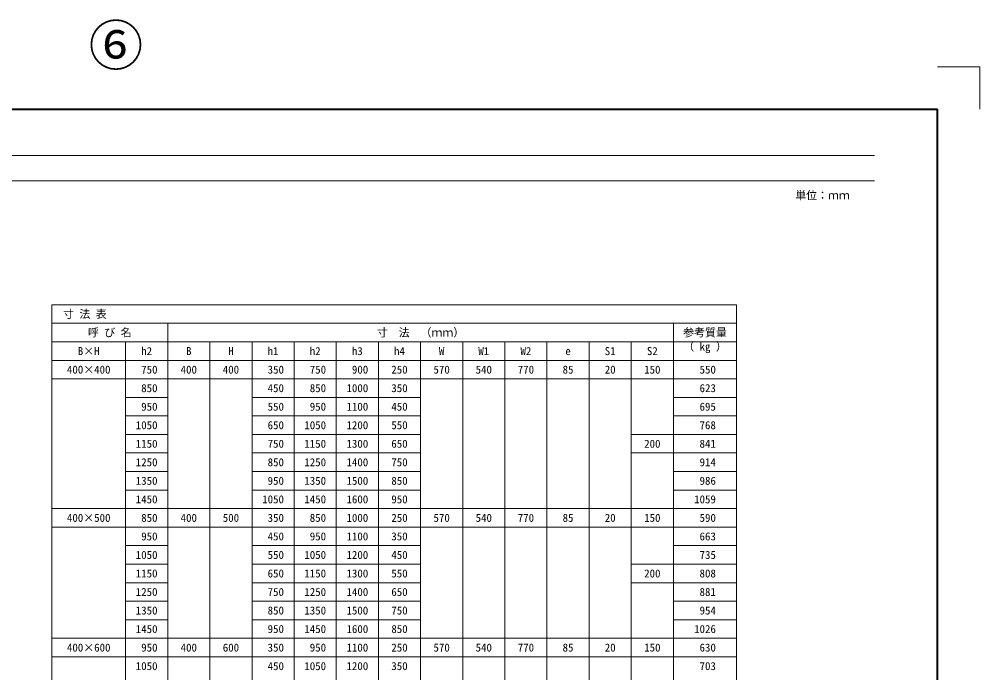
# Model space of a CAD drawing. Units: millimetres at full size; details may follow other scales. Extents: x 87398 to 114821, y -118528 to -105583.
# Drawn here: x 101173 to 105732, y -115465 to -112361 of the extents above; entities that cross this region are included whole.
import ezdxf
from ezdxf.enums import TextEntityAlignment as Align

# ---------------------------------------------------------------- set-up
doc = ezdxf.new("R2010")
doc.units = ezdxf.units.MM
doc.header["$LTSCALE"] = 25
doc.linetypes.add('USER1', pattern=[1.35, 0.75, -0.6])
for name, color, linetype, lineweight in [('Defpoints_2', 8, 'Continuous', 0), ('図枠', 7, 'Continuous', 5), ('寸法・材料表', 7, 'Continuous', 13), ('補助線', 8, 'USER1', 9)]:
    doc.layers.add(name, color=color, linetype=linetype, lineweight=lineweight)
doc.styles.add('ＭＳ ゴシック', font='')
doc.styles.get('ＭＳ ゴシック').set_extended_font_data('MS Gothic')

msp = doc.modelspace()

# ---------------------------------------------------------------- linework, layer by layer
at = {"layer": 'Defpoints_2', "color": 1, "lineweight": 13}
for p in [(105531.7, -112588.12), (105731.7, -112788.12)]:
    msp.add_line(p, (105731.7, -112588.12), dxfattribs=at)
at = {"layer": 'Defpoints_2'}
for p, q in [((101327.55, -113717.24), (104577.55, -113717.24)), ((101327.55, -113717.24), (101327.55, -113805.24)), ((104577.55, -113717.24), (104577.55, -113805.24)), ((104277.55, -113893.24), (104577.55, -113893.24)), ((101327.55, -114069.24), (101677.55, -114069.24)), ((101877.55, -114069.24), (102277.55, -114069.24)), ((103077.55, -114069.24), (104277.55, -114069.24)), ((104077.55, -114421.24), (104277.55, -114421.24)), ((101327.55, -114773.24), (101677.55, -114773.24)), ((101877.55, -114773.24), (102277.55, -114773.24)), ((103077.55, -114773.24), (104277.55, -114773.24)), ((104077.55, -115037.24), (104277.55, -115037.24)), ((101327.55, -115389.24), (101677.55, -115389.24)), ((101877.55, -115389.24), (102277.55, -115389.24)), ((103077.55, -115389.24), (104277.55, -115389.24))]:
    msp.add_line(p, q, dxfattribs=at)
at = {"layer": '図枠', "lineweight": 40}
for p in [(97731.7, -112788.12), (105531.7, -118328.12)]:
    msp.add_line(p, (105531.7, -112788.12), dxfattribs=at)
at = {"layer": '図枠', "lineweight": 13}
for p, q in [((98031.7, -113008.12), (105231.7, -113008.12)), ((98031.7, -113128.12), (105231.7, -113128.12))]:
    msp.add_line(p, q, dxfattribs=at)
at = {"layer": '寸法・材料表'}
for p, q in [((101327.55, -113805.24), (104577.55, -113805.24)), ((101327.55, -113805.24), (101327.55, -116621.24)), ((101877.55, -113805.24), (101877.55, -116621.24)), ((104277.55, -113805.24), (104277.55, -116621.24)), ((104577.55, -113805.24), (104577.55, -116621.24)), ((101327.55, -113893.24), (104277.55, -113893.24)), ((101677.55, -113893.24), (101677.55, -116621.24)), ((102077.55, -113893.24), (102077.55, -116621.24)), ((102277.55, -113893.24), (102277.55, -116621.24)), ((102477.55, -113893.24), (102477.55, -116621.24)), ((102677.55, -113893.24), (102677.55, -116621.24)), ((102877.55, -113893.24), (102877.55, -116621.24)), ((103077.55, -113893.24), (103077.55, -116621.24)), ((103277.55, -113893.24), (103277.55, -116621.24)), ((103477.55, -113893.24), (103477.55, -116621.24)), ((103677.55, -113893.24), (103677.55, -116621.24)), ((103877.55, -113893.24), (103877.55, -116621.24)), ((104077.55, -113893.24), (104077.55, -116621.24)), ((101327.55, -113981.24), (104577.55, -113981.24)), ((101677.55, -114069.24), (101877.55, -114069.24)), ((102277.55, -114069.24), (103077.55, -114069.24)), ((104277.55, -114069.24), (104577.55, -114069.24)), ((101677.55, -114157.24), (101877.55, -114157.24)), ((102277.55, -114157.24), (103077.55, -114157.24)), ((104277.55, -114157.24), (104577.55, -114157.24)), ((101677.55, -114245.24), (101877.55, -114245.24)), ((102277.55, -114245.24), (103077.55, -114245.24)), ((104277.55, -114245.24), (104577.55, -114245.24)), ((101677.55, -114333.24), (101877.55, -114333.24)), ((102277.55, -114333.24), (103077.55, -114333.24)), ((104077.55, -114333.24), (104577.55, -114333.24)), ((101677.55, -114421.24), (101877.55, -114421.24)), ((102277.55, -114421.24), (103077.55, -114421.24)), ((104277.55, -114421.24), (104577.55, -114421.24)), ((101677.55, -114509.24), (101877.55, -114509.24)), ((102277.55, -114509.24), (103077.55, -114509.24)), ((104277.55, -114509.24), (104577.55, -114509.24)), ((101677.55, -114597.24), (101877.55, -114597.24)), ((102277.55, -114597.24), (103077.55, -114597.24)), ((104277.55, -114597.24), (104577.55, -114597.24)), ((101327.55, -114685.24), (104577.55, -114685.24)), ((101677.55, -114773.24), (101877.55, -114773.24)), ((102277.55, -114773.24), (103077.55, -114773.24)), ((104277.55, -114773.24), (104577.55, -114773.24)), ((101677.55, -114861.24), (101877.55, -114861.24)), ((102277.55, -114861.24), (103077.55, -114861.24)), ((104277.55, -114861.24), (104577.55, -114861.24)), ((101677.55, -114949.24), (101877.55, -114949.24)), ((102277.55, -114949.24), (103077.55, -114949.24)), ((104077.55, -114949.24), (104577.55, -114949.24)), ((101677.55, -115037.24), (101877.55, -115037.24)), ((102277.55, -115037.24), (103077.55, -115037.24)), ((104277.55, -115037.24), (104577.55, -115037.24)), ((101677.55, -115125.24), (101877.55, -115125.24)), ((102277.55, -115125.24), (103077.55, -115125.24)), ((104277.55, -115125.24), (104577.55, -115125.24)), ((101677.55, -115213.24), (101877.55, -115213.24)), ((102277.55, -115213.24), (103077.55, -115213.24)), ((104277.55, -115213.24), (104577.55, -115213.24)), ((101327.55, -115301.24), (104577.55, -115301.24)), ((101677.55, -115389.24), (101877.55, -115389.24)), ((102277.55, -115389.24), (103077.55, -115389.24)), ((104277.55, -115389.24), (104577.55, -115389.24))]:
    msp.add_line(p, q, dxfattribs=at)

# ---------------------------------------------------------------- texts
at = {"layer": '図枠', "style": 'ＭＳ ゴシック'}
msp.add_text('単位：ｍｍ', height=37.98, dxfattribs=at).set_placement((104985.43, -113197.45), align=Align.MIDDLE_CENTER)
at = {"layer": '寸法・材料表', "style": 'ＭＳ ゴシック'}
msp.add_text('\u3000寸 法 表\u3000', height=37.98, dxfattribs=at).set_placement((101328.75, -113761.24), align=Align.MIDDLE_LEFT)
for s, p in [('呼 び 名', (101602.55, -113849.24)), ('寸\u3000法\u3000（ｍｍ）', (103077.55, -113849.24)), ('参考質量', (104427.55, -113849.24)), ('B×H', (101502.55, -113937.24)), ('h2', (101777.55, -113937.24)), ('B', (101977.55, -113937.24)), ('H', (102177.55, -113937.24)), ('h1', (102377.55, -113937.24)), ('h2', (102577.55, -113937.24)), ('h3', (102777.55, -113937.24)), ('h4', (102977.55, -113937.24)), ('W', (103177.55, -113937.24)), ('W1', (103377.55, -113937.24)), ('W2', (103577.55, -113937.24)), ('e', (103777.55, -113937.24)), ('S1', (103977.55, -113937.24)), ('S2', (104177.55, -113937.24)), ('400×400', (101502.55, -114025.24)), (' 750', (101777.55, -114025.24)), ('400', (101977.55, -114025.24)), ('400', (102177.55, -114025.24)), (' 350', (102377.55, -114025.24)), (' 750', (102577.55, -114025.24)), (' 900', (102777.55, -114025.24)), ('250', (102977.55, -114025.24)), ('570', (103177.55, -114025.24)), ('540', (103377.55, -114025.24)), ('770', (103577.55, -114025.24)), ('85', (103777.55, -114025.24)), ('20', (103977.55, -114025.24)), ('150', (104177.55, -114025.24)), (' 550', (104427.55, -114025.24)), (' 850', (101777.55, -114113.24)), (' 450', (102377.55, -114113.24)), (' 850', (102577.55, -114113.24)), ('1000', (102777.55, -114113.24)), ('350', (102977.55, -114113.24)), (' 623', (104427.55, -114113.24)), (' 950', (101777.55, -114201.24)), (' 550', (102377.55, -114201.24)), (' 950', (102577.55, -114201.24)), ('1100', (102777.55, -114201.24)), ('450', (102977.55, -114201.24)), (' 695', (104427.55, -114201.24)), ('1050', (101777.55, -114289.24)), (' 650', (102377.55, -114289.24)), ('1050', (102577.55, -114289.24)), ('1200', (102777.55, -114289.24)), ('550', (102977.55, -114289.24)), (' 768', (104427.55, -114289.24)), ('1150', (101777.55, -114377.24)), (' 750', (102377.55, -114377.24)), ('1150', (102577.55, -114377.24)), ('1300', (102777.55, -114377.24)), ('650', (102977.55, -114377.24)), ('200', (104177.55, -114377.24)), (' 841', (104427.55, -114377.24)), ('1250', (101777.55, -114465.24)), (' 850', (102377.55, -114465.24)), ('1250', (102577.55, -114465.24)), ('1400', (102777.55, -114465.24)), ('750', (102977.55, -114465.24)), (' 914', (104427.55, -114465.24)), ('1350', (101777.55, -114553.24)), (' 950', (102377.55, -114553.24)), ('1350', (102577.55, -114553.24)), ('1500', (102777.55, -114553.24)), ('850', (102977.55, -114553.24)), (' 986', (104427.55, -114553.24)), ('1450', (101777.55, -114641.24)), ('1050', (102377.55, -114641.24)), ('1450', (102577.55, -114641.24)), ('1600', (102777.55, -114641.24)), ('950', (102977.55, -114641.24)), ('1059', (104427.55, -114641.24)), ('400×500', (101502.55, -114729.24)), (' 850', (101777.55, -114729.24)), ('400', (101977.55, -114729.24)), ('500', (102177.55, -114729.24)), (' 350', (102377.55, -114729.24)), (' 850', (102577.55, -114729.24)), ('1000', (102777.55, -114729.24)), ('250', (102977.55, -114729.24)), ('570', (103177.55, -114729.24)), ('540', (103377.55, -114729.24)), ('770', (103577.55, -114729.24)), ('85', (103777.55, -114729.24)), ('20', (103977.55, -114729.24)), ('150', (104177.55, -114729.24)), (' 590', (104427.55, -114729.24)), (' 950', (101777.55, -114817.24)), (' 450', (102377.55, -114817.24)), (' 950', (102577.55, -114817.24)), ('1100', (102777.55, -114817.24)), ('350', (102977.55, -114817.24)), (' 663', (104427.55, -114817.24)), ('1050', (101777.55, -114905.24)), (' 550', (102377.55, -114905.24)), ('1050', (102577.55, -114905.24)), ('1200', (102777.55, -114905.24)), ('450', (102977.55, -114905.24)), (' 735', (104427.55, -114905.24)), ('1150', (101777.55, -114993.24)), (' 650', (102377.55, -114993.24)), ('1150', (102577.55, -114993.24)), ('1300', (102777.55, -114993.24)), ('550', (102977.55, -114993.24)), ('200', (104177.55, -114993.24)), (' 808', (104427.55, -114993.24)), ('1250', (101777.55, -115081.24)), (' 750', (102377.55, -115081.24)), ('1250', (102577.55, -115081.24)), ('1400', (102777.55, -115081.24)), ('650', (102977.55, -115081.24)), (' 881', (104427.55, -115081.24)), ('1350', (101777.55, -115169.24)), (' 850', (102377.55, -115169.24)), ('1350', (102577.55, -115169.24)), ('1500', (102777.55, -115169.24)), ('750', (102977.55, -115169.24)), (' 954', (104427.55, -115169.24)), ('1450', (101777.55, -115257.24)), (' 950', (102377.55, -115257.24)), ('1450', (102577.55, -115257.24)), ('1600', (102777.55, -115257.24)), ('850', (102977.55, -115257.24)), ('1026', (104427.55, -115257.24)), ('400×600', (101502.55, -115345.24)), (' 950', (101777.55, -115345.24)), ('400', (101977.55, -115345.24)), ('600', (102177.55, -115345.24)), (' 350', (102377.55, -115345.24)), (' 950', (102577.55, -115345.24)), ('1100', (102777.55, -115345.24)), ('250', (102977.55, -115345.24)), ('570', (103177.55, -115345.24)), ('540', (103377.55, -115345.24)), ('770', (103577.55, -115345.24)), ('85', (103777.55, -115345.24)), ('20', (103977.55, -115345.24)), ('150', (104177.55, -115345.24)), (' 630', (104427.55, -115345.24)), ('1050', (101777.55, -115433.24)), (' 450', (102377.55, -115433.24)), ('1050', (102577.55, -115433.24)), ('1200', (102777.55, -115433.24)), ('350', (102977.55, -115433.24)), (' 703', (104427.55, -115433.24))]:
    msp.add_text(s, height=37.98, dxfattribs=at).set_placement(p, align=Align.MIDDLE_CENTER)
msp.add_text('（ kg ）', height=37.98, dxfattribs=at).set_placement((104427.55, -113946.24), align=Align.BOTTOM_CENTER)
at = {"layer": '補助線', "color": 1, "style": 'ＭＳ ゴシック'}
msp.add_text('⑥', height=189.9, dxfattribs=at).set_placement((101631.7, -112485.4), align=Align.MIDDLE_CENTER)

doc.saveas('drawing.dxf')
